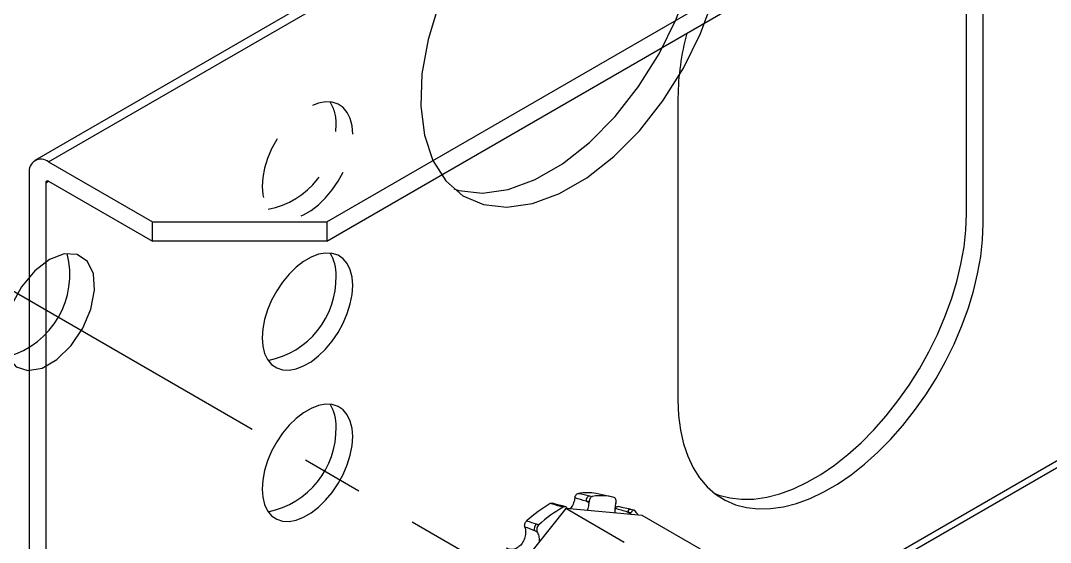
# Model space of a CAD drawing. Header units: inches. Extents: x -3.8 to 16.7, y -13 to 0.
# Drawn here: x 3.518 to 5.606, y -4.796 to -3.739 of the extents above; entities that cross this region are included whole.
import ezdxf

# ---------------------------------------------------------------- set-up
doc = ezdxf.new("R2010")
doc.units = ezdxf.units.IN
doc.header["$LTSCALE"] = 0.5
doc.header["$MEASUREMENT"] = 0
doc.linetypes.add('CENTER', pattern=[2, 1.25, -0.25, 0.25, -0.25])
doc.linetypes.add('HIDDEN', pattern=[0.375, 0.25, -0.125])
for name, color, linetype in [('Centerline', 210, 'CENTER'), ('Hardware', 242, 'CONTINUOUS'), ('Housing', 150, 'CONTINUOUS'), ('WallMount Bracket', 190, 'CONTINUOUS')]:
    doc.layers.add(name, color=color, linetype=linetype)

msp = doc.modelspace()

# ---------------------------------------------------------------- linework, layer by layer
at = {"layer": 'Centerline', "transparency": 16777216}
msp.add_line((3.445877, -4.254154), (5.011904, -5.1583), dxfattribs=at)
at = {"layer": 'Hardware', "linetype": 'Continuous', "lineweight": 25, "transparency": 16777216}
for p, q in [((4.715002, -4.703438), (4.684785, -4.697282)), ((4.670242, -4.716177), (4.664149, -4.71266)), ((4.670305, -4.713995), (4.664149, -4.71266)), ((4.670242, -4.716177), (4.670305, -4.713995)), ((4.671426, -4.701477), (4.677539, -4.702805)), ((4.724695, -4.716698), (4.724145, -4.718856)), ((4.62319, -4.727623), (4.468511, -4.920043)), ((4.617863, -4.724483), (4.612133, -4.723016)), ((4.622133, -4.72379), (4.616375, -4.722314)), ((4.741604, -4.795982), (4.62319, -4.727623)), ((4.77787, -4.741454), (4.62319, -4.727623)), ((4.723692, -4.727209), (4.72253, -4.729085)), ((4.754385, -4.738197), (4.748292, -4.73468)), ((4.75521, -4.736215), (4.748292, -4.73468)), ((4.753885, -4.739309), (4.754385, -4.738197)), ((4.754385, -4.738197), (4.75521, -4.736215)), ((4.761513, -4.730655), (4.754614, -4.729124)), ((4.563202, -4.758702), (4.56838, -4.760572)), ((4.896284, -4.809813), (4.77787, -4.741454)), ((4.566237, -4.776219), (4.560144, -4.772701)), ((4.565357, -4.774581), (4.560144, -4.772701)), ((4.566237, -4.776219), (4.565357, -4.774581))]:
    msp.add_line(p, q, dxfattribs=at)
for centre, radius, start, end in [((4.665052, -4.799994), 0.104591, 79.124599, 99.05659), ((4.726326, -4.952265), 0.270727, 119.806436, 132.40124), ((4.675239, -4.711917), 0.011115, 110.065676, 183.831231), ((4.694377, -4.806383), 0.104938, 75.076702, 99.233067), ((4.758291, -4.969), 0.281973, 119.869164, 132.338512), ((4.615109, -4.727825), 0.005655, 77.057799, 121.753569), ((4.755216, -4.736183), 0.007085, 94.885201, 167.753066), ((4.688806, -4.795669), 0.098095, 34.039391, 40.697123), ((4.571249, -4.767794), 0.012141, 131.509673, 203.839255)]:
    msp.add_arc(centre, radius, start, end, dxfattribs=at)
for points, knots in [([(4.64152, -4.706066), (4.641884, -4.703704), (4.642814, -4.701444), (4.645394, -4.698034), (4.646999, -4.696945), (4.648588, -4.696707)], [0, 0, 0, 0, 0.5, 0.5, 1, 1, 1, 1]), ([(4.591755, -4.717352), (4.592576, -4.716982), (4.594097, -4.716295), (4.59554, -4.716632), (4.596205, -4.716788)], [0, 0, 0, 0, 0.53927114, 1, 1, 1, 1]), ([(4.616378, -4.722312), (4.616201, -4.722267), (4.61201, -4.721214), (4.605207, -4.719382), (4.598822, -4.71748), (4.596222, -4.716706)], [0, 0, 0, 0, 0.02555232, 0.60316166, 1, 1, 1, 1]), ([(4.64152, -4.706066), (4.641221, -4.707694), (4.640585, -4.711163), (4.638922, -4.716303), (4.636678, -4.721258), (4.634207, -4.725373), (4.632349, -4.727479), (4.631562, -4.728372)], [0, 0, 0, 0, 0.19265188, 0.41074705, 0.62880381, 0.8427183, 1, 1, 1, 1]), ([(4.667296, -4.731567), (4.667776, -4.730159), (4.66885, -4.727002), (4.669884, -4.721779), (4.670122, -4.718063), (4.670242, -4.716177)], [0, 0, 0, 0, 0.28417827, 0.63691438, 1, 1, 1, 1]), ([(4.677539, -4.702805), (4.675743, -4.703071), (4.673915, -4.704452), (4.671228, -4.708597), (4.670381, -4.711347), (4.670305, -4.713995)], [0, 0, 0, 0, 0.5, 0.5, 1, 1, 1, 1]), ([(4.724695, -4.716698), (4.725364, -4.714079), (4.72539, -4.711295), (4.724177, -4.706954), (4.722938, -4.705416), (4.721401, -4.704984)], [0, 0, 0, 0, 0.5, 0.5, 1, 1, 1, 1]), ([(4.626107, -4.727884), (4.626024, -4.727585), (4.62567, -4.726324), (4.624303, -4.72478), (4.622204, -4.72361), (4.619924, -4.723538), (4.61849, -4.724195), (4.617863, -4.724483)], [0, 0, 0, 0, 0.07590892, 0.32059055, 0.56527087, 0.80994637, 1, 1, 1, 1]), ([(4.724145, -4.718856), (4.723736, -4.720657), (4.722906, -4.72431), (4.722391, -4.729823), (4.722272, -4.733965), (4.722523, -4.736073), (4.722575, -4.73651)], [0, 0, 0, 0, 0.30381417, 0.6163163, 0.92044127, 1, 1, 1, 1]), ([(4.723692, -4.727209), (4.724226, -4.726375), (4.725293, -4.724705), (4.727172, -4.7234), (4.728569, -4.722934), (4.729182, -4.723261), (4.729269, -4.723307)], [0, 0, 0, 0, 0.31594077, 0.63187167, 0.94805589, 1, 1, 1, 1]), ([(4.754612, -4.729122), (4.754399, -4.729075), (4.749436, -4.727987), (4.741035, -4.726067), (4.732732, -4.724055), (4.729294, -4.723222)], [0, 0, 0, 0, 0.02564571, 0.59666668, 1, 1, 1, 1]), ([(4.763179, -4.731705), (4.762118, -4.730475), (4.76063, -4.730265), (4.757669, -4.731933), (4.756211, -4.733808), (4.75521, -4.736215)], [0, 0, 0, 0, 0.5, 0.5, 1, 1, 1, 1]), ([(4.540133, -4.764887), (4.539504, -4.762876), (4.539533, -4.760483), (4.540862, -4.755914), (4.542139, -4.75382), (4.54377, -4.752349)], [0, 0, 0, 0, 0.5, 0.5, 1, 1, 1, 1]), ([(4.540133, -4.764887), (4.540517, -4.766317), (4.541334, -4.769359), (4.541751, -4.774438), (4.541485, -4.779844), (4.540432, -4.785253), (4.538692, -4.790424), (4.536288, -4.795223), (4.533378, -4.799481), (4.530008, -4.803127), (4.526324, -4.806101), (4.522386, -4.808344), (4.518287, -4.809857), (4.514124, -4.810575), (4.509969, -4.810484), (4.506046, -4.809638), (4.503708, -4.808427), (4.50259, -4.807849)], [0, 0, 0, 0, 0.06319125, 0.13447502, 0.20574622, 0.27566163, 0.34556158, 0.41264087, 0.47971226, 0.54441476, 0.60912055, 0.6733268, 0.73754327, 0.80329251, 0.86905307, 0.9374387, 1, 1, 1, 1]), ([(4.56838, -4.760572), (4.566535, -4.762232), (4.565142, -4.76472), (4.564016, -4.76991), (4.564289, -4.772592), (4.565357, -4.774581)], [0, 0, 0, 0, 0.5, 0.5, 1, 1, 1, 1]), ([(4.569626, -4.794257), (4.569711, -4.793043), (4.569918, -4.79008), (4.569426, -4.7855), (4.568296, -4.780579), (4.56693, -4.777686), (4.566237, -4.776219)], [0, 0, 0, 0, 0.18331016, 0.44729949, 0.71965421, 1, 1, 1, 1])]:
    msp.add_open_spline(points, degree=3, knots=knots, dxfattribs=at)
for points in [[(4.648588, -4.696707), (4.65637, -4.698271), (4.663981, -4.699861), (4.671426, -4.701477)], [(4.612133, -4.723016), (4.605156, -4.721231), (4.598361, -4.719343), (4.591755, -4.717352)], [(4.664149, -4.71266), (4.656733, -4.710443), (4.649191, -4.708244), (4.64152, -4.706066)], [(4.748292, -4.73468), (4.740166, -4.732277), (4.731967, -4.729787), (4.723692, -4.727209)], [(4.54377, -4.752349), (4.550422, -4.754306), (4.556898, -4.756426), (4.563202, -4.758702)], [(4.560144, -4.772701), (4.553604, -4.769978), (4.546935, -4.767372), (4.540133, -4.764887)]]:
    msp.add_open_spline(points, degree=3, dxfattribs=at)
at = {"layer": 'Housing', "linetype": 'Continuous', "lineweight": 25, "transparency": 16777216, "flags": 128}
for points in [[(4.395955, -4.08024), (4.406391, -4.083391), (4.454065, -4.08884), (4.506077, -4.081404), (4.56075, -4.061322), (4.616319, -4.029242), (4.670992, -3.9862), (4.723005, -3.933584), (4.770678, -3.873093), (4.812475, -3.806677), (4.847045, -3.73648), (4.873275, -3.664767), (4.890317, -3.593851), (4.897622, -3.526022), (4.894954, -3.463467), (4.882399, -3.408204), (4.860363, -3.362018), (4.829555, -3.326397)], [(4.365612, -3.706045), (4.343814, -3.77752), (4.331473, -3.847083), (4.328985, -3.9125), (4.336429, -3.971668), (4.353568, -4.022684), (4.379849, -4.06391), (4.414429, -4.09402), (4.456195, -4.112046), (4.503806, -4.117409), (4.555731, -4.109937), (4.610302, -4.08987), (4.665763, -4.057853), (4.720333, -4.014915), (4.772258, -3.962435), (4.819869, -3.902102), (4.861635, -3.835853), (4.896215, -3.765818), (4.922497, -3.694248)], [(3.576316, -4.223304), (3.546468, -4.246287), (3.519855, -4.278281), (3.49936, -4.315821), (3.487205, -4.354839), (3.484706, -4.391106), (3.492134, -4.420692), (3.508685, -4.440391), (3.532565, -4.448068), (3.561186, -4.442892), (3.591446, -4.425423), (3.620067, -4.397554), (3.643946, -4.362306), (3.660497, -4.323498), (3.667926, -4.285335), (3.665427, -4.251954), (3.653271, -4.22697), (3.632777, -4.213093), (3.606164, -4.211825), (3.576316, -4.223304)]]:
    msp.add_lwpolyline(points, dxfattribs=at)
at = {"layer": 'Housing', "linetype": 'Continuous', "lineweight": 25, "transparency": 16777216}
msp.add_arc((3.445877, -4.254154), 0.171678, 285.455473, 14.549903, dxfattribs=at)
at = {"layer": 'WallMount Bracket', "linetype": 'Continuous', "lineweight": 25, "transparency": 16777216}
for p, q in [((6.728678, -2.18628), (3.546697, -4.022744)), ((3.57459, -4.025504), (6.75657, -2.189039)), ((4.138719, -4.147037), (6.967147, -2.514624)), ((4.138719, -4.186073), (6.967147, -2.55366)), ((5.435483, -4.130917), (5.435483, -3.518436)), ((5.469282, -4.150424), (5.469282, -3.537943)), ((4.850564, -3.895033), (4.850564, -4.507515)), ((6.750913, -3.97765), (3.568933, -5.814114)), ((3.57459, -5.823912), (6.75657, -3.987448)), ((3.57459, -4.025504), (3.785166, -4.147037)), ((3.535133, -4.048301), (3.535133, -5.794607)), ((3.568933, -4.067808), (3.574593, -4.064541)), ((3.568933, -4.067808), (3.568933, -5.814114)), ((3.57459, -4.06454), (3.785166, -4.186073)), ((3.785166, -4.147037), (4.138719, -4.147037)), ((3.785166, -4.186073), (3.785166, -4.147037)), ((4.138719, -4.147037), (4.138719, -4.186073)), ((4.138719, -4.186073), (3.785166, -4.186073))]:
    msp.add_line(p, q, dxfattribs=at)
at = {"layer": 'WallMount Bracket', "linetype": 'HIDDEN', "lineweight": 25, "transparency": 16777216, "flags": 128}
msp.add_lwpolyline([(4.191187, -3.969349), (4.189933, -3.952599), (4.186206, -3.937752), (4.180107, -3.925215), (4.171804, -3.915329), (4.161521, -3.908363), (4.14954, -3.904509), (4.136188, -3.90387), (4.121829, -3.906464), (4.106854, -3.912221), (4.091672, -3.920983), (4.076697, -3.932512), (4.062337, -3.946492), (4.048985, -3.962544), (4.037005, -3.980228), (4.026722, -3.999062), (4.018418, -4.018533), (4.01232, -4.03811), (4.008593, -4.057258), (4.007339, -4.075456), (4.008593, -4.092206), (4.01232, -4.107053), (4.018418, -4.11959), (4.026722, -4.129476), (4.037005, -4.136442), (4.048985, -4.140296), (4.062337, -4.140935), (4.076697, -4.138341), (4.091672, -4.132584), (4.106854, -4.123822), (4.121829, -4.112294), (4.136188, -4.098313), (4.14954, -4.082262), (4.161521, -4.064577), (4.171804, -4.045743), (4.180107, -4.026272), (4.186206, -4.006695), (4.189933, -3.987547), (4.191187, -3.969349)], dxfattribs=at)
at = {"layer": 'WallMount Bracket', "linetype": 'Continuous', "lineweight": 25, "transparency": 16777216, "flags": 128}
for points in [[(4.924985, -4.697004), (4.933241, -4.700116), (4.955698, -4.705999), (4.979528, -4.708689), (5.004537, -4.708164), (5.030526, -4.70443), (5.057284, -4.697515), (5.084597, -4.687476), (5.112244, -4.674393), (5.140003, -4.658373), (5.16765, -4.639543), (5.194962, -4.618055), (5.221721, -4.594083), (5.247709, -4.567819), (5.272719, -4.539475), (5.296548, -4.509279), (5.319006, -4.477474), (5.33991, -4.444317), (5.359093, -4.410074), (5.3764, -4.37502), (5.391692, -4.339439), (5.404846, -4.303617), (5.415756, -4.267841), (5.424334, -4.232401), (5.430511, -4.197581), (5.434237, -4.163662), (5.435483, -4.130917)], [(4.850564, -4.507515), (4.851809, -4.538822), (4.855535, -4.56844), (4.861712, -4.59613), (4.87029, -4.621669), (4.8812, -4.644851), (4.894354, -4.66549), (4.909646, -4.68342), (4.926953, -4.698495), (4.946136, -4.710596), (4.967041, -4.719624), (4.989498, -4.725506), (5.013327, -4.728196), (5.038337, -4.727672), (5.064326, -4.723937), (5.091084, -4.717022), (5.118397, -4.706983), (5.146044, -4.693901), (5.173802, -4.67788), (5.201449, -4.65905), (5.228762, -4.637562), (5.25552, -4.61359), (5.281509, -4.587326), (5.306519, -4.558982), (5.330348, -4.528786), (5.352805, -4.496982), (5.37371, -4.463824), (5.392893, -4.429581), (5.4102, -4.394528), (5.425492, -4.358946), (5.438646, -4.323124), (5.449556, -4.287349), (5.458134, -4.251908), (5.464311, -4.217088), (5.468037, -4.183169), (5.469282, -4.150424)], [(4.191187, -4.27559), (4.189933, -4.258839), (4.186206, -4.243993), (4.180107, -4.231456), (4.171804, -4.22157), (4.161521, -4.214604), (4.14954, -4.210749), (4.136188, -4.21011), (4.121829, -4.212704), (4.106854, -4.218461), (4.091672, -4.227223), (4.076697, -4.238752), (4.062337, -4.252733), (4.048985, -4.268784), (4.037005, -4.286468), (4.026722, -4.305303), (4.018418, -4.324774), (4.01232, -4.344351), (4.008593, -4.363499), (4.007339, -4.381697), (4.008593, -4.398447), (4.01232, -4.413293), (4.018418, -4.42583), (4.026722, -4.435717), (4.037005, -4.442682), (4.048985, -4.446537), (4.062337, -4.447176), (4.076697, -4.444582), (4.091672, -4.438825), (4.106854, -4.430063), (4.121829, -4.418534), (4.136188, -4.404553), (4.14954, -4.388502), (4.161521, -4.370818), (4.171804, -4.351983), (4.180107, -4.332512), (4.186206, -4.312935), (4.189933, -4.293787), (4.191187, -4.27559)], [(4.191187, -4.58183), (4.189933, -4.56508), (4.186206, -4.550234), (4.180107, -4.537696), (4.171804, -4.52781), (4.161521, -4.520845), (4.14954, -4.51699), (4.136188, -4.516351), (4.121829, -4.518945), (4.106854, -4.524702), (4.091672, -4.533464), (4.076697, -4.544993), (4.062337, -4.558973), (4.048985, -4.575025), (4.037005, -4.592709), (4.026722, -4.611543), (4.018418, -4.631015), (4.01232, -4.650591), (4.008593, -4.66974), (4.007339, -4.687937), (4.008593, -4.704687), (4.01232, -4.719534), (4.018418, -4.732071), (4.026722, -4.741957), (4.037005, -4.748923), (4.048985, -4.752778), (4.062337, -4.753417), (4.076697, -4.750822), (4.091672, -4.745066), (4.106854, -4.736303), (4.121829, -4.724775), (4.136188, -4.710794), (4.14954, -4.694743), (4.161521, -4.677059), (4.171804, -4.658224), (4.180107, -4.638753), (4.186206, -4.619176), (4.189933, -4.600028), (4.191187, -4.58183)]]:
    msp.add_lwpolyline(points, dxfattribs=at)
at = {"layer": 'WallMount Bracket', "linetype": 'Continuous', "lineweight": 25, "transparency": 16777216}
for centre, radius, start, end in [((5.370349, -3.900266), 0.519812, 164.905264, 179.423186), ((3.559191, -4.044395), 0.024372, 50.814973, 189.220266), ((3.572382, -4.067248), 0.003494, 50.814973, 189.220266), ((4.080482, -4.252043), 0.077011, 356.993179, 32.941032), ((3.987038, -4.260353), 0.170403, 281.021226, 1.435928), ((4.080482, -4.558283), 0.077011, 356.993179, 32.941032), ((3.987038, -4.566593), 0.170403, 281.021226, 1.435928)]:
    msp.add_arc(centre, radius, start, end, dxfattribs=at)
at = {"layer": 'WallMount Bracket', "linetype": 'HIDDEN', "lineweight": 25, "transparency": 16777216}
for centre, radius, start, end in [((4.080482, -3.945802), 0.077011, 356.993179, 32.941032), ((3.987038, -3.954112), 0.170403, 281.021226, 1.435928)]:
    msp.add_arc(centre, radius, start, end, dxfattribs=at)

doc.saveas('drawing.dxf')
